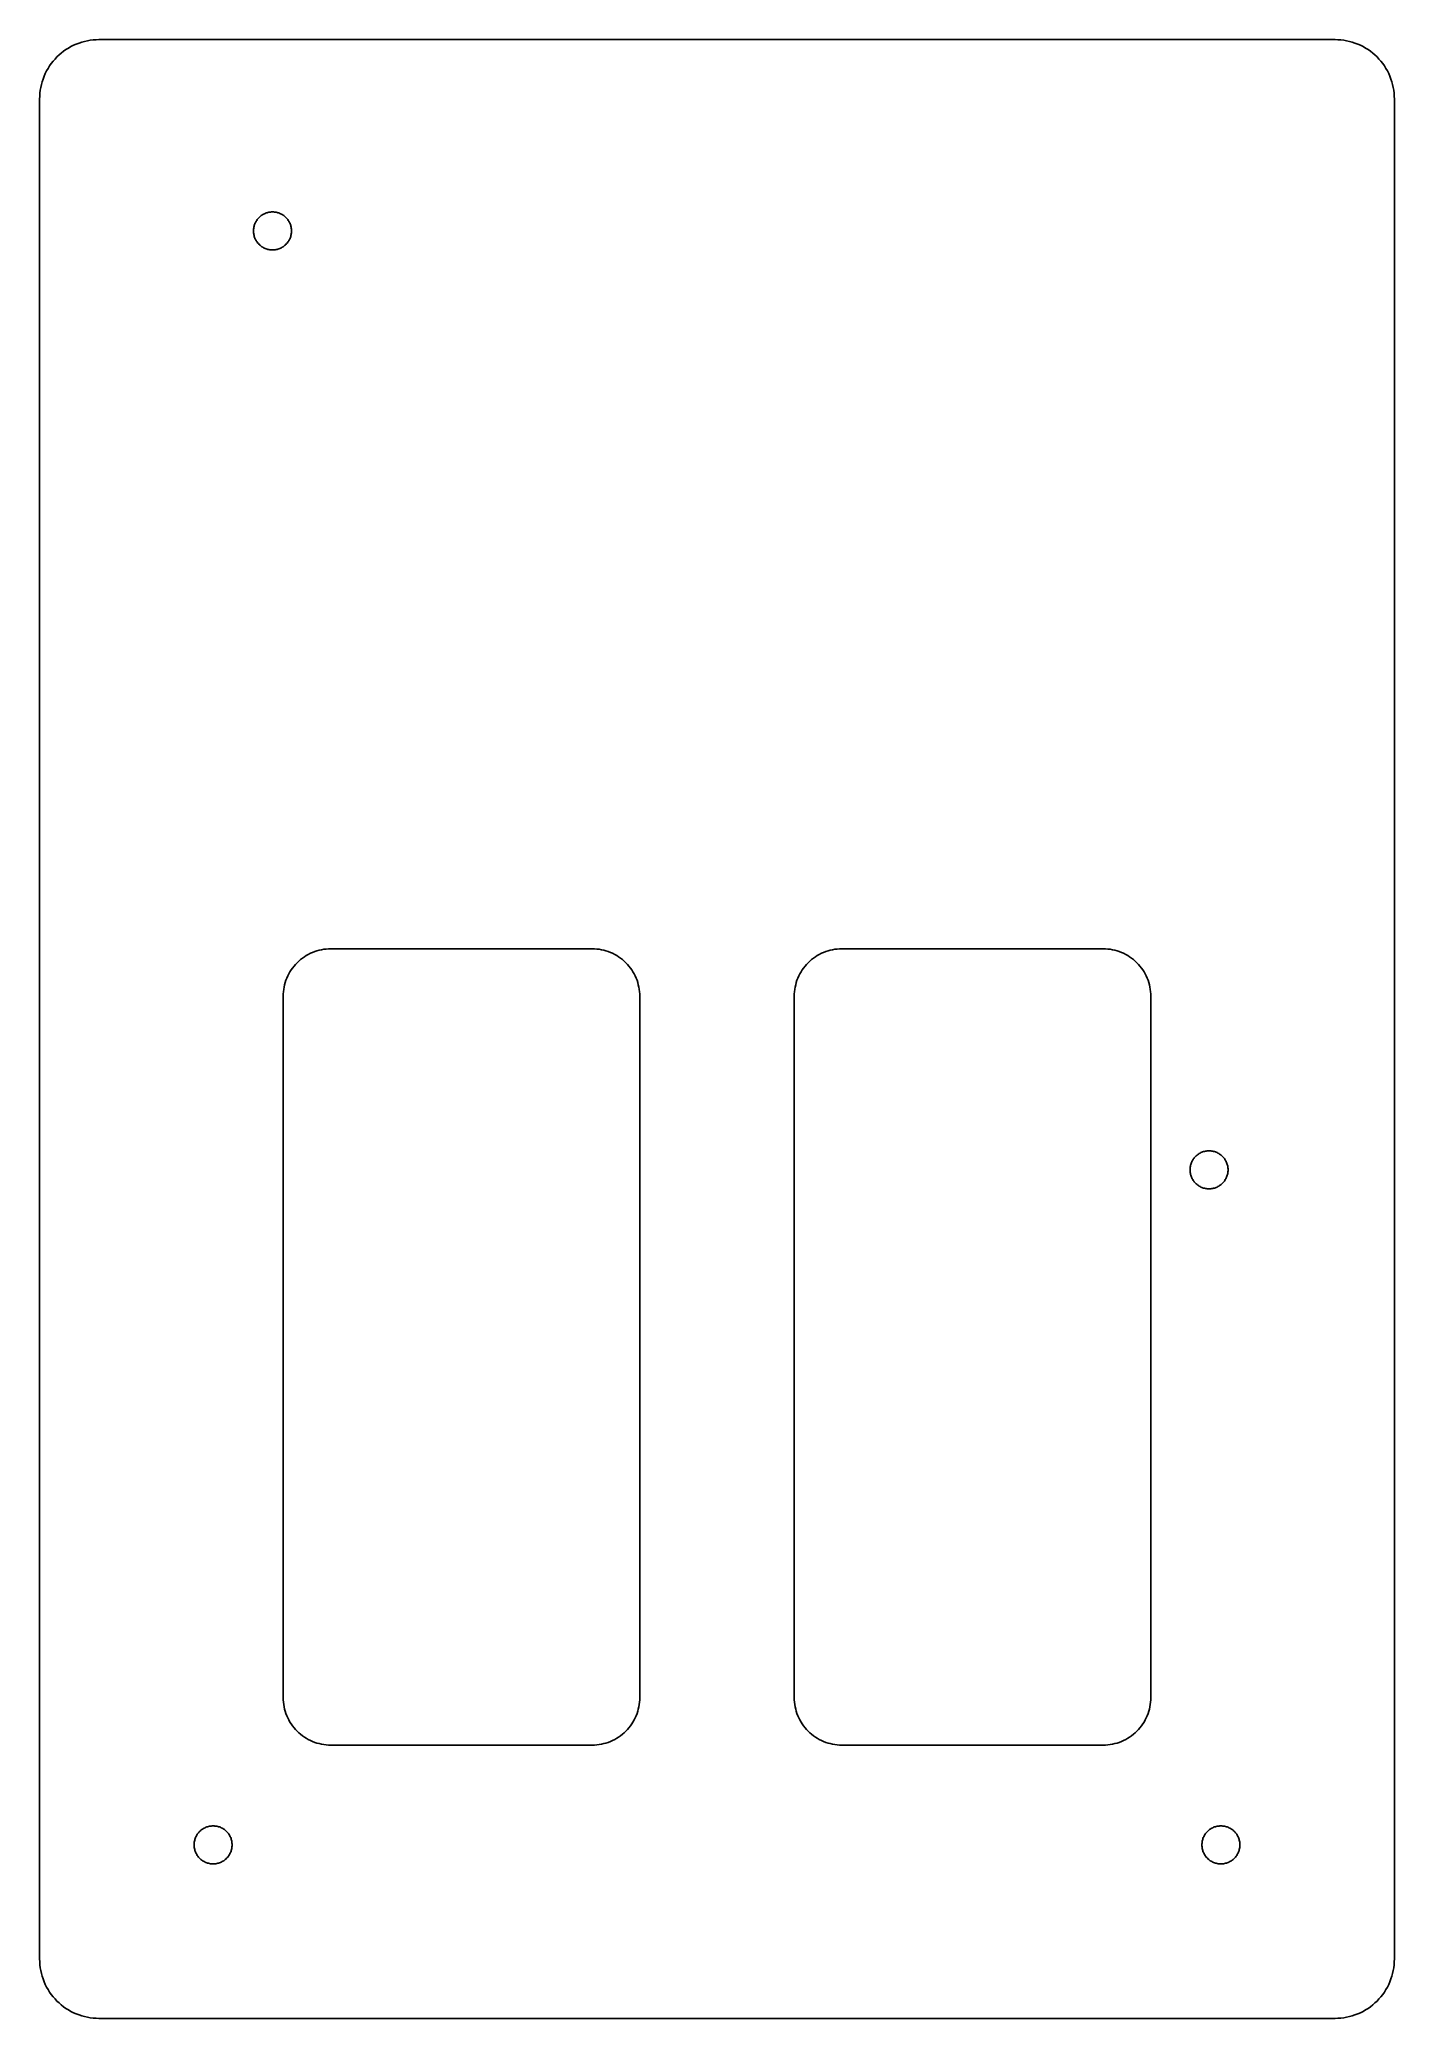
# Model space of a CAD drawing. Header units: metres. Extents: x -13 to 101, y -13 to 154.
import ezdxf

# ---------------------------------------------------------------- set-up
doc = ezdxf.new("R2010")
doc.units = ezdxf.units.M

msp = doc.modelspace()

# ---------------------------------------------------------------- linework, layer by layer
for p, q in [((-9.68, 153.21), (-9.91, 153.12)), ((-9.45, 153.28), (-9.68, 153.21)), ((-9.21, 153.35), (-9.45, 153.28)), ((-8.98, 153.4), (-9.21, 153.35)), ((-8.73, 153.45), (-8.98, 153.4)), ((-8.49, 153.48), (-8.73, 153.45)), ((-8.25, 153.49), (-8.49, 153.48)), ((-8, 153.5), (-8.25, 153.49)), ((96, 153.5), (-8, 153.5)), ((96.25, 153.49), (96, 153.5)), ((96.49, 153.48), (96.25, 153.49)), ((96.73, 153.45), (96.49, 153.48)), ((96.98, 153.4), (96.73, 153.45)), ((97.21, 153.35), (96.98, 153.4)), ((97.45, 153.28), (97.21, 153.35)), ((97.68, 153.21), (97.45, 153.28)), ((97.91, 153.12), (97.68, 153.21)), ((-11.87, 151.67), (-12.02, 151.48)), ((-11.7, 151.86), (-11.87, 151.67)), ((-11.54, 152.04), (-11.7, 151.86)), ((-11.36, 152.21), (-11.54, 152.04)), ((-11.17, 152.37), (-11.36, 152.21)), ((-10.98, 152.52), (-11.17, 152.37)), ((-10.78, 152.66), (-10.98, 152.52)), ((-10.57, 152.79), (-10.78, 152.66)), ((-10.36, 152.91), (-10.57, 152.79)), ((-10.14, 153.02), (-10.36, 152.91)), ((-9.91, 153.12), (-10.14, 153.02)), ((98.14, 153.02), (97.91, 153.12)), ((98.36, 152.91), (98.14, 153.02)), ((98.57, 152.79), (98.36, 152.91)), ((98.78, 152.66), (98.57, 152.79)), ((98.98, 152.52), (98.78, 152.66)), ((99.17, 152.37), (98.98, 152.52)), ((99.36, 152.21), (99.17, 152.37)), ((99.54, 152.04), (99.36, 152.21)), ((99.7, 151.86), (99.54, 152.04)), ((99.87, 151.67), (99.7, 151.86)), ((100.02, 151.48), (99.87, 151.67)), ((-12.78, 149.95), (-12.85, 149.72)), ((-12.71, 150.18), (-12.78, 149.95)), ((-12.62, 150.41), (-12.71, 150.18)), ((-12.52, 150.64), (-12.62, 150.41)), ((-12.41, 150.86), (-12.52, 150.64)), ((-12.29, 151.07), (-12.41, 150.86)), ((-12.16, 151.28), (-12.29, 151.07)), ((-12.02, 151.48), (-12.16, 151.28)), ((100.16, 151.28), (100.02, 151.48)), ((100.29, 151.07), (100.16, 151.28)), ((100.41, 150.86), (100.29, 151.07)), ((100.52, 150.64), (100.41, 150.86)), ((100.62, 150.41), (100.52, 150.64)), ((100.71, 150.18), (100.62, 150.41)), ((100.78, 149.95), (100.71, 150.18)), ((100.85, 149.72), (100.78, 149.95)), ((-12.99, 148.75), (-13, 148.5)), ((-13, 148.5), (-13, -8)), ((-12.98, 148.99), (-12.99, 148.75)), ((-12.95, 149.23), (-12.98, 148.99)), ((-12.9, 149.47), (-12.95, 149.23)), ((-12.85, 149.72), (-12.9, 149.47)), ((100.9, 149.47), (100.85, 149.72)), ((100.95, 149.23), (100.9, 149.47)), ((100.98, 148.99), (100.95, 149.23)), ((100.99, 148.75), (100.98, 148.99)), ((101, 148.5), (100.99, 148.75)), ((101, -8), (101, 148.5)), ((5.19, 138.15), (5.23, 138.22)), ((5.23, 138.22), (5.27, 138.29)), ((5.27, 138.29), (5.31, 138.35)), ((5.31, 138.35), (5.36, 138.41)), ((5.36, 138.41), (5.41, 138.47)), ((5.41, 138.47), (5.47, 138.53)), ((5.47, 138.53), (5.53, 138.59)), ((5.53, 138.59), (5.58, 138.64)), ((5.58, 138.64), (5.65, 138.69)), ((5.65, 138.69), (5.71, 138.73)), ((5.71, 138.73), (5.78, 138.77)), ((5.78, 138.77), (5.85, 138.81)), ((5.85, 138.81), (5.92, 138.85)), ((5.92, 138.85), (5.99, 138.88)), ((5.99, 138.88), (6.06, 138.91)), ((6.06, 138.91), (6.14, 138.93)), ((6.14, 138.93), (6.21, 138.95)), ((6.21, 138.95), (6.29, 138.97)), ((6.29, 138.97), (6.37, 138.98)), ((6.37, 138.98), (6.44, 138.99)), ((6.44, 138.99), (6.52, 139)), ((6.52, 139), (6.6, 139)), ((6.6, 139), (6.68, 139)), ((6.68, 139), (6.76, 138.99)), ((6.76, 138.99), (6.83, 138.98)), ((6.83, 138.98), (6.91, 138.97)), ((6.91, 138.97), (6.99, 138.95)), ((6.99, 138.95), (7.06, 138.93)), ((7.06, 138.93), (7.14, 138.91)), ((7.14, 138.91), (7.21, 138.88)), ((7.21, 138.88), (7.28, 138.85)), ((7.28, 138.85), (7.35, 138.81)), ((7.35, 138.81), (7.42, 138.77)), ((7.42, 138.77), (7.49, 138.73)), ((7.49, 138.73), (7.55, 138.69)), ((7.55, 138.69), (7.62, 138.64)), ((7.62, 138.64), (7.67, 138.59)), ((7.67, 138.59), (7.73, 138.53)), ((7.73, 138.53), (7.79, 138.47)), ((7.79, 138.47), (7.84, 138.41)), ((7.84, 138.41), (7.89, 138.35)), ((7.89, 138.35), (7.93, 138.29)), ((7.93, 138.29), (7.97, 138.22)), ((7.97, 138.22), (8.01, 138.15)), ((5, 137.48), (5.01, 137.56)), ((5, 137.4), (5, 137.48)), ((5, 137.32), (5, 137.4)), ((5.01, 137.24), (5, 137.32)), ((5.01, 137.56), (5.02, 137.63)), ((5.02, 137.16), (5.01, 137.24)), ((5.02, 137.63), (5.03, 137.71)), ((5.03, 137.09), (5.02, 137.16)), ((5.03, 137.71), (5.05, 137.79)), ((5.05, 137.01), (5.03, 137.09)), ((5.05, 137.79), (5.07, 137.86)), ((5.07, 136.94), (5.05, 137.01)), ((5.07, 137.86), (5.09, 137.94)), ((5.09, 136.86), (5.07, 136.94)), ((5.09, 137.94), (5.12, 138.01)), ((5.12, 136.79), (5.09, 136.86)), ((5.12, 138.01), (5.15, 138.08)), ((5.15, 136.72), (5.12, 136.79)), ((5.15, 138.08), (5.19, 138.15)), ((5.19, 136.65), (5.15, 136.72)), ((5.23, 136.58), (5.19, 136.65)), ((5.27, 136.51), (5.23, 136.58)), ((7.97, 136.58), (7.93, 136.51)), ((8.01, 136.65), (7.97, 136.58)), ((8.01, 138.15), (8.05, 138.08)), ((8.05, 136.72), (8.01, 136.65)), ((8.05, 138.08), (8.08, 138.01)), ((8.08, 136.79), (8.05, 136.72)), ((8.08, 138.01), (8.11, 137.94)), ((8.11, 136.86), (8.08, 136.79)), ((8.11, 137.94), (8.13, 137.86)), ((8.13, 136.94), (8.11, 136.86)), ((8.13, 137.86), (8.15, 137.79)), ((8.15, 137.01), (8.13, 136.94)), ((8.15, 137.79), (8.17, 137.71)), ((8.17, 137.09), (8.15, 137.01)), ((8.17, 137.71), (8.18, 137.63)), ((8.18, 137.16), (8.17, 137.09)), ((8.18, 137.63), (8.19, 137.56)), ((8.19, 137.24), (8.18, 137.16)), ((8.19, 137.56), (8.2, 137.48)), ((8.2, 137.32), (8.19, 137.24)), ((8.2, 137.48), (8.2, 137.4)), ((8.2, 137.4), (8.2, 137.32)), ((5.31, 136.45), (5.27, 136.51)), ((5.36, 136.38), (5.31, 136.45)), ((5.41, 136.33), (5.36, 136.38)), ((5.47, 136.27), (5.41, 136.33)), ((5.53, 136.21), (5.47, 136.27)), ((5.58, 136.16), (5.53, 136.21)), ((5.65, 136.12), (5.58, 136.16)), ((5.71, 136.07), (5.65, 136.12)), ((5.78, 136.03), (5.71, 136.07)), ((5.85, 135.99), (5.78, 136.03)), ((5.92, 135.95), (5.85, 135.99)), ((5.99, 135.92), (5.92, 135.95)), ((6.06, 135.89), (5.99, 135.92)), ((6.14, 135.87), (6.06, 135.89)), ((6.21, 135.85), (6.14, 135.87)), ((6.29, 135.83), (6.21, 135.85)), ((6.37, 135.82), (6.29, 135.83)), ((6.44, 135.81), (6.37, 135.82)), ((6.52, 135.8), (6.44, 135.81)), ((6.6, 135.8), (6.52, 135.8)), ((6.68, 135.8), (6.6, 135.8)), ((6.76, 135.81), (6.68, 135.8)), ((6.83, 135.82), (6.76, 135.81)), ((6.91, 135.83), (6.83, 135.82)), ((6.99, 135.85), (6.91, 135.83)), ((7.06, 135.87), (6.99, 135.85)), ((7.14, 135.89), (7.06, 135.87)), ((7.21, 135.92), (7.14, 135.89)), ((7.28, 135.95), (7.21, 135.92)), ((7.35, 135.99), (7.28, 135.95)), ((7.42, 136.03), (7.35, 135.99)), ((7.49, 136.07), (7.42, 136.03)), ((7.55, 136.12), (7.49, 136.07)), ((7.62, 136.16), (7.55, 136.12)), ((7.67, 136.21), (7.62, 136.16)), ((7.73, 136.27), (7.67, 136.21)), ((7.79, 136.33), (7.73, 136.27)), ((7.84, 136.38), (7.79, 136.33)), ((7.89, 136.45), (7.84, 136.38)), ((7.93, 136.51), (7.89, 136.45)), ((9.61, 76.53), (9.79, 76.62)), ((9.79, 76.62), (9.97, 76.7)), ((9.97, 76.7), (10.15, 76.77)), ((10.15, 76.77), (10.34, 76.83)), ((10.34, 76.83), (10.53, 76.88)), ((10.53, 76.88), (10.72, 76.92)), ((10.72, 76.92), (10.91, 76.96)), ((10.91, 76.96), (11.11, 76.98)), ((11.11, 76.98), (11.3, 77)), ((11.3, 77), (11.5, 77)), ((11.5, 77), (33.5, 77)), ((33.5, 77), (33.7, 77)), ((33.7, 77), (33.89, 76.98)), ((33.89, 76.98), (34.09, 76.96)), ((34.09, 76.96), (34.28, 76.92)), ((34.28, 76.92), (34.47, 76.88)), ((34.47, 76.88), (34.66, 76.83)), ((34.66, 76.83), (34.85, 76.77)), ((34.85, 76.77), (35.03, 76.7)), ((35.03, 76.7), (35.21, 76.62)), ((35.21, 76.62), (35.39, 76.53)), ((52.61, 76.53), (52.79, 76.62)), ((52.79, 76.62), (52.97, 76.7)), ((52.97, 76.7), (53.15, 76.77)), ((53.15, 76.77), (53.34, 76.83)), ((53.34, 76.83), (53.53, 76.88)), ((53.53, 76.88), (53.72, 76.92)), ((53.72, 76.92), (53.91, 76.96)), ((53.91, 76.96), (54.11, 76.98)), ((54.11, 76.98), (54.3, 77)), ((54.3, 77), (54.5, 77)), ((54.5, 77), (76.5, 77)), ((76.5, 77), (76.7, 77)), ((76.7, 77), (76.89, 76.98)), ((76.89, 76.98), (77.09, 76.96)), ((77.09, 76.96), (77.28, 76.92)), ((77.28, 76.92), (77.47, 76.88)), ((77.47, 76.88), (77.66, 76.83)), ((77.66, 76.83), (77.85, 76.77)), ((77.85, 76.77), (78.03, 76.7)), ((78.03, 76.7), (78.21, 76.62)), ((78.21, 76.62), (78.39, 76.53)), ((7.97, 74.89), (8.07, 75.06)), ((8.07, 75.06), (8.17, 75.22)), ((8.17, 75.22), (8.29, 75.38)), ((8.29, 75.38), (8.41, 75.54)), ((8.41, 75.54), (8.54, 75.69)), ((8.54, 75.69), (8.67, 75.83)), ((8.67, 75.83), (8.81, 75.96)), ((8.81, 75.96), (8.96, 76.09)), ((8.96, 76.09), (9.12, 76.21)), ((9.12, 76.21), (9.28, 76.33)), ((9.28, 76.33), (9.44, 76.43)), ((9.44, 76.43), (9.61, 76.53)), ((35.39, 76.53), (35.56, 76.43)), ((35.56, 76.43), (35.72, 76.33)), ((35.72, 76.33), (35.88, 76.21)), ((35.88, 76.21), (36.04, 76.09)), ((36.04, 76.09), (36.19, 75.96)), ((36.19, 75.96), (36.33, 75.83)), ((36.33, 75.83), (36.46, 75.69)), ((36.46, 75.69), (36.59, 75.54)), ((36.59, 75.54), (36.71, 75.38)), ((36.71, 75.38), (36.83, 75.22)), ((36.83, 75.22), (36.93, 75.06)), ((36.93, 75.06), (37.03, 74.89)), ((50.97, 74.89), (51.07, 75.06)), ((51.07, 75.06), (51.17, 75.22)), ((51.17, 75.22), (51.29, 75.38)), ((51.29, 75.38), (51.41, 75.54)), ((51.41, 75.54), (51.54, 75.69)), ((51.54, 75.69), (51.67, 75.83)), ((51.67, 75.83), (51.81, 75.96)), ((51.81, 75.96), (51.96, 76.09)), ((51.96, 76.09), (52.12, 76.21)), ((52.12, 76.21), (52.28, 76.33)), ((52.28, 76.33), (52.44, 76.43)), ((52.44, 76.43), (52.61, 76.53)), ((78.39, 76.53), (78.56, 76.43)), ((78.56, 76.43), (78.72, 76.33)), ((78.72, 76.33), (78.88, 76.21)), ((78.88, 76.21), (79.04, 76.09)), ((79.04, 76.09), (79.19, 75.96)), ((79.19, 75.96), (79.33, 75.83)), ((79.33, 75.83), (79.46, 75.69)), ((79.46, 75.69), (79.59, 75.54)), ((79.59, 75.54), (79.71, 75.38)), ((79.71, 75.38), (79.83, 75.22)), ((79.83, 75.22), (79.93, 75.06)), ((79.93, 75.06), (80.03, 74.89)), ((7.5, 73.2), (7.52, 73.39)), ((7.52, 73.39), (7.54, 73.59)), ((7.54, 73.59), (7.58, 73.78)), ((7.58, 73.78), (7.62, 73.97)), ((7.62, 73.97), (7.67, 74.16)), ((7.67, 74.16), (7.73, 74.35)), ((7.73, 74.35), (7.8, 74.53)), ((7.8, 74.53), (7.88, 74.71)), ((7.88, 74.71), (7.97, 74.89)), ((37.03, 74.89), (37.12, 74.71)), ((37.12, 74.71), (37.2, 74.53)), ((37.2, 74.53), (37.27, 74.35)), ((37.27, 74.35), (37.33, 74.16)), ((37.33, 74.16), (37.38, 73.97)), ((37.38, 73.97), (37.42, 73.78)), ((37.42, 73.78), (37.46, 73.59)), ((37.46, 73.59), (37.48, 73.39)), ((37.48, 73.39), (37.5, 73.2)), ((50.5, 73.2), (50.52, 73.39)), ((50.52, 73.39), (50.54, 73.59)), ((50.54, 73.59), (50.58, 73.78)), ((50.58, 73.78), (50.62, 73.97)), ((50.62, 73.97), (50.67, 74.16)), ((50.67, 74.16), (50.73, 74.35)), ((50.73, 74.35), (50.8, 74.53)), ((50.8, 74.53), (50.88, 74.71)), ((50.88, 74.71), (50.97, 74.89)), ((80.03, 74.89), (80.12, 74.71)), ((80.12, 74.71), (80.2, 74.53)), ((80.2, 74.53), (80.27, 74.35)), ((80.27, 74.35), (80.33, 74.16)), ((80.33, 74.16), (80.38, 73.97)), ((80.38, 73.97), (80.42, 73.78)), ((80.42, 73.78), (80.46, 73.59)), ((80.46, 73.59), (80.48, 73.39)), ((80.48, 73.39), (80.5, 73.2)), ((7.5, 73), (7.5, 73.2)), ((7.5, 14), (7.5, 73)), ((37.5, 73.2), (37.5, 73)), ((37.5, 73), (37.5, 14)), ((50.5, 73), (50.5, 73.2)), ((50.5, 14), (50.5, 73)), ((80.5, 73.2), (80.5, 73)), ((80.5, 73), (80.5, 14)), ((84.94, 59.93), (85.01, 59.95)), ((85.01, 59.95), (85.09, 59.97)), ((85.09, 59.97), (85.17, 59.98)), ((85.17, 59.98), (85.24, 59.99)), ((85.24, 59.99), (85.32, 60)), ((85.32, 60), (85.4, 60)), ((85.4, 60), (85.48, 60)), ((85.48, 60), (85.56, 59.99)), ((85.56, 59.99), (85.63, 59.98)), ((85.63, 59.98), (85.71, 59.97)), ((85.71, 59.97), (85.79, 59.95)), ((85.79, 59.95), (85.86, 59.93)), ((83.8, 58.48), (83.81, 58.56)), ((83.8, 58.4), (83.8, 58.48)), ((83.8, 58.32), (83.8, 58.4)), ((83.81, 58.24), (83.8, 58.32)), ((83.81, 58.56), (83.82, 58.63)), ((83.82, 58.63), (83.83, 58.71)), ((83.83, 58.71), (83.85, 58.79)), ((83.85, 58.79), (83.87, 58.86)), ((83.87, 58.86), (83.89, 58.94)), ((83.89, 58.94), (83.92, 59.01)), ((83.92, 59.01), (83.95, 59.08)), ((83.95, 59.08), (83.99, 59.15)), ((83.99, 59.15), (84.03, 59.22)), ((84.03, 59.22), (84.07, 59.29)), ((84.07, 59.29), (84.11, 59.35)), ((84.11, 59.35), (84.16, 59.41)), ((84.16, 59.41), (84.21, 59.47)), ((84.21, 59.47), (84.27, 59.53)), ((84.27, 59.53), (84.33, 59.59)), ((84.33, 59.59), (84.39, 59.64)), ((84.39, 59.64), (84.45, 59.69)), ((84.45, 59.69), (84.51, 59.73)), ((84.51, 59.73), (84.58, 59.77)), ((84.58, 59.77), (84.65, 59.81)), ((84.65, 59.81), (84.72, 59.85)), ((84.72, 59.85), (84.79, 59.88)), ((84.79, 59.88), (84.86, 59.91)), ((84.86, 59.91), (84.94, 59.93)), ((85.86, 59.93), (85.94, 59.91)), ((85.94, 59.91), (86.01, 59.88)), ((86.01, 59.88), (86.08, 59.85)), ((86.08, 59.85), (86.15, 59.81)), ((86.15, 59.81), (86.22, 59.77)), ((86.22, 59.77), (86.29, 59.73)), ((86.29, 59.73), (86.35, 59.69)), ((86.35, 59.69), (86.42, 59.64)), ((86.42, 59.64), (86.47, 59.59)), ((86.47, 59.59), (86.53, 59.53)), ((86.53, 59.53), (86.59, 59.47)), ((86.59, 59.47), (86.64, 59.41)), ((86.64, 59.41), (86.69, 59.35)), ((86.69, 59.35), (86.73, 59.29)), ((86.73, 59.29), (86.77, 59.22)), ((86.77, 59.22), (86.81, 59.15)), ((86.81, 59.15), (86.85, 59.08)), ((86.85, 59.08), (86.88, 59.01)), ((86.88, 59.01), (86.91, 58.94)), ((86.91, 58.94), (86.93, 58.86)), ((86.93, 58.86), (86.95, 58.79)), ((86.95, 58.79), (86.97, 58.71)), ((86.97, 58.71), (86.98, 58.63)), ((86.98, 58.63), (86.99, 58.56)), ((86.99, 58.56), (87, 58.48)), ((87, 58.32), (86.99, 58.24)), ((87, 58.48), (87, 58.4)), ((87, 58.4), (87, 58.32)), ((83.82, 58.17), (83.81, 58.24)), ((83.83, 58.09), (83.82, 58.17)), ((83.85, 58.01), (83.83, 58.09)), ((83.87, 57.94), (83.85, 58.01)), ((83.89, 57.86), (83.87, 57.94)), ((83.92, 57.79), (83.89, 57.86)), ((83.95, 57.72), (83.92, 57.79)), ((83.99, 57.65), (83.95, 57.72)), ((84.03, 57.58), (83.99, 57.65)), ((84.07, 57.51), (84.03, 57.58)), ((84.11, 57.45), (84.07, 57.51)), ((84.16, 57.38), (84.11, 57.45)), ((84.21, 57.33), (84.16, 57.38)), ((84.27, 57.27), (84.21, 57.33)), ((84.33, 57.21), (84.27, 57.27)), ((84.39, 57.16), (84.33, 57.21)), ((84.45, 57.11), (84.39, 57.16)), ((84.51, 57.07), (84.45, 57.11)), ((84.58, 57.03), (84.51, 57.07)), ((84.65, 56.99), (84.58, 57.03)), ((84.72, 56.95), (84.65, 56.99)), ((84.79, 56.92), (84.72, 56.95)), ((84.86, 56.89), (84.79, 56.92)), ((84.94, 56.87), (84.86, 56.89)), ((85.01, 56.85), (84.94, 56.87)), ((85.09, 56.83), (85.01, 56.85)), ((85.17, 56.82), (85.09, 56.83)), ((85.24, 56.81), (85.17, 56.82)), ((85.32, 56.8), (85.24, 56.81)), ((85.4, 56.8), (85.32, 56.8)), ((85.48, 56.8), (85.4, 56.8)), ((85.56, 56.81), (85.48, 56.8)), ((85.63, 56.82), (85.56, 56.81)), ((85.71, 56.83), (85.63, 56.82)), ((85.79, 56.85), (85.71, 56.83)), ((85.86, 56.87), (85.79, 56.85)), ((85.94, 56.89), (85.86, 56.87)), ((86.01, 56.92), (85.94, 56.89)), ((86.08, 56.95), (86.01, 56.92)), ((86.15, 56.99), (86.08, 56.95)), ((86.22, 57.03), (86.15, 56.99)), ((86.29, 57.07), (86.22, 57.03)), ((86.35, 57.11), (86.29, 57.07)), ((86.42, 57.16), (86.35, 57.11)), ((86.47, 57.21), (86.42, 57.16)), ((86.53, 57.27), (86.47, 57.21)), ((86.59, 57.33), (86.53, 57.27)), ((86.64, 57.38), (86.59, 57.33)), ((86.69, 57.45), (86.64, 57.38)), ((86.73, 57.51), (86.69, 57.45)), ((86.77, 57.58), (86.73, 57.51)), ((86.81, 57.65), (86.77, 57.58)), ((86.85, 57.72), (86.81, 57.65)), ((86.88, 57.79), (86.85, 57.72)), ((86.91, 57.86), (86.88, 57.79)), ((86.93, 57.94), (86.91, 57.86)), ((86.95, 58.01), (86.93, 57.94)), ((86.97, 58.09), (86.95, 58.01)), ((86.98, 58.17), (86.97, 58.09)), ((86.99, 58.24), (86.98, 58.17)), ((7.5, 13.8), (7.5, 14)), ((7.52, 13.61), (7.5, 13.8)), ((7.54, 13.41), (7.52, 13.61)), ((7.58, 13.22), (7.54, 13.41)), ((37.46, 13.41), (37.42, 13.22)), ((37.48, 13.61), (37.46, 13.41)), ((37.5, 13.8), (37.48, 13.61)), ((37.5, 14), (37.5, 13.8)), ((50.5, 13.8), (50.5, 14)), ((50.52, 13.61), (50.5, 13.8)), ((50.54, 13.41), (50.52, 13.61)), ((50.58, 13.22), (50.54, 13.41)), ((80.46, 13.41), (80.42, 13.22)), ((80.48, 13.61), (80.46, 13.41)), ((80.5, 13.8), (80.48, 13.61)), ((80.5, 14), (80.5, 13.8)), ((7.62, 13.03), (7.58, 13.22)), ((7.67, 12.84), (7.62, 13.03)), ((7.73, 12.65), (7.67, 12.84)), ((7.8, 12.47), (7.73, 12.65)), ((7.88, 12.29), (7.8, 12.47)), ((7.97, 12.11), (7.88, 12.29)), ((8.07, 11.94), (7.97, 12.11)), ((8.17, 11.78), (8.07, 11.94)), ((8.29, 11.62), (8.17, 11.78)), ((36.83, 11.78), (36.71, 11.62)), ((36.93, 11.94), (36.83, 11.78)), ((37.03, 12.11), (36.93, 11.94)), ((37.12, 12.29), (37.03, 12.11)), ((37.2, 12.47), (37.12, 12.29)), ((37.27, 12.65), (37.2, 12.47)), ((37.33, 12.84), (37.27, 12.65)), ((37.38, 13.03), (37.33, 12.84)), ((37.42, 13.22), (37.38, 13.03)), ((50.62, 13.03), (50.58, 13.22)), ((50.67, 12.84), (50.62, 13.03)), ((50.73, 12.65), (50.67, 12.84)), ((50.8, 12.47), (50.73, 12.65)), ((50.88, 12.29), (50.8, 12.47)), ((50.97, 12.11), (50.88, 12.29)), ((51.07, 11.94), (50.97, 12.11)), ((51.17, 11.78), (51.07, 11.94)), ((51.29, 11.62), (51.17, 11.78)), ((79.83, 11.78), (79.71, 11.62)), ((79.93, 11.94), (79.83, 11.78)), ((80.03, 12.11), (79.93, 11.94)), ((80.12, 12.29), (80.03, 12.11)), ((80.2, 12.47), (80.12, 12.29)), ((80.27, 12.65), (80.2, 12.47)), ((80.33, 12.84), (80.27, 12.65)), ((80.38, 13.03), (80.33, 12.84)), ((80.42, 13.22), (80.38, 13.03)), ((8.41, 11.46), (8.29, 11.62)), ((8.54, 11.31), (8.41, 11.46)), ((8.67, 11.17), (8.54, 11.31)), ((8.81, 11.04), (8.67, 11.17)), ((8.96, 10.91), (8.81, 11.04)), ((9.12, 10.79), (8.96, 10.91)), ((9.28, 10.67), (9.12, 10.79)), ((9.44, 10.57), (9.28, 10.67)), ((9.61, 10.47), (9.44, 10.57)), ((9.79, 10.38), (9.61, 10.47)), ((9.97, 10.3), (9.79, 10.38)), ((10.15, 10.23), (9.97, 10.3)), ((10.34, 10.17), (10.15, 10.23)), ((10.53, 10.12), (10.34, 10.17)), ((10.72, 10.08), (10.53, 10.12)), ((10.91, 10.04), (10.72, 10.08)), ((11.11, 10.02), (10.91, 10.04)), ((11.3, 10), (11.11, 10.02)), ((11.5, 10), (11.3, 10)), ((33.5, 10), (11.5, 10)), ((33.7, 10), (33.5, 10)), ((33.89, 10.02), (33.7, 10)), ((34.09, 10.04), (33.89, 10.02)), ((34.28, 10.08), (34.09, 10.04)), ((34.47, 10.12), (34.28, 10.08)), ((34.66, 10.17), (34.47, 10.12)), ((34.85, 10.23), (34.66, 10.17)), ((35.03, 10.3), (34.85, 10.23)), ((35.21, 10.38), (35.03, 10.3)), ((35.39, 10.47), (35.21, 10.38)), ((35.56, 10.57), (35.39, 10.47)), ((35.72, 10.67), (35.56, 10.57)), ((35.88, 10.79), (35.72, 10.67)), ((36.04, 10.91), (35.88, 10.79)), ((36.19, 11.04), (36.04, 10.91)), ((36.33, 11.17), (36.19, 11.04)), ((36.46, 11.31), (36.33, 11.17)), ((36.59, 11.46), (36.46, 11.31)), ((36.71, 11.62), (36.59, 11.46)), ((51.41, 11.46), (51.29, 11.62)), ((51.54, 11.31), (51.41, 11.46)), ((51.67, 11.17), (51.54, 11.31)), ((51.81, 11.04), (51.67, 11.17)), ((51.96, 10.91), (51.81, 11.04)), ((52.12, 10.79), (51.96, 10.91)), ((52.28, 10.67), (52.12, 10.79)), ((52.44, 10.57), (52.28, 10.67)), ((52.61, 10.47), (52.44, 10.57)), ((52.79, 10.38), (52.61, 10.47)), ((52.97, 10.3), (52.79, 10.38)), ((53.15, 10.23), (52.97, 10.3)), ((53.34, 10.17), (53.15, 10.23)), ((53.53, 10.12), (53.34, 10.17)), ((53.72, 10.08), (53.53, 10.12)), ((53.91, 10.04), (53.72, 10.08)), ((54.11, 10.02), (53.91, 10.04)), ((54.3, 10), (54.11, 10.02)), ((54.5, 10), (54.3, 10)), ((76.5, 10), (54.5, 10)), ((76.7, 10), (76.5, 10)), ((76.89, 10.02), (76.7, 10)), ((77.09, 10.04), (76.89, 10.02)), ((77.28, 10.08), (77.09, 10.04)), ((77.47, 10.12), (77.28, 10.08)), ((77.66, 10.17), (77.47, 10.12)), ((77.85, 10.23), (77.66, 10.17)), ((78.03, 10.3), (77.85, 10.23)), ((78.21, 10.38), (78.03, 10.3)), ((78.39, 10.47), (78.21, 10.38)), ((78.56, 10.57), (78.39, 10.47)), ((78.72, 10.67), (78.56, 10.57)), ((78.88, 10.79), (78.72, 10.67)), ((79.04, 10.91), (78.88, 10.79)), ((79.19, 11.04), (79.04, 10.91)), ((79.33, 11.17), (79.19, 11.04)), ((79.46, 11.31), (79.33, 11.17)), ((79.59, 11.46), (79.46, 11.31)), ((79.71, 11.62), (79.59, 11.46)), ((0, 1.68), (0.01, 1.76)), ((0, 1.6), (0, 1.68)), ((0.01, 1.76), (0.02, 1.83)), ((0.02, 1.83), (0.03, 1.91)), ((0.03, 1.91), (0.05, 1.99)), ((0.05, 1.99), (0.07, 2.06)), ((0.07, 2.06), (0.09, 2.14)), ((0.09, 2.14), (0.12, 2.21)), ((0.12, 2.21), (0.15, 2.28)), ((0.15, 2.28), (0.19, 2.35)), ((0.19, 2.35), (0.23, 2.42)), ((0.23, 2.42), (0.27, 2.49)), ((0.27, 2.49), (0.31, 2.55)), ((0.31, 2.55), (0.36, 2.62)), ((0.36, 2.62), (0.41, 2.67)), ((0.41, 2.67), (0.47, 2.73)), ((0.47, 2.73), (0.53, 2.79)), ((0.53, 2.79), (0.58, 2.84)), ((0.58, 2.84), (0.65, 2.89)), ((0.65, 2.89), (0.71, 2.93)), ((0.71, 2.93), (0.78, 2.97)), ((0.78, 2.97), (0.85, 3.01)), ((0.85, 3.01), (0.92, 3.05)), ((0.92, 3.05), (0.99, 3.08)), ((0.99, 3.08), (1.06, 3.11)), ((1.06, 3.11), (1.14, 3.13)), ((1.14, 3.13), (1.21, 3.15)), ((1.21, 3.15), (1.29, 3.17)), ((1.29, 3.17), (1.37, 3.18)), ((1.37, 3.18), (1.44, 3.19)), ((1.44, 3.19), (1.52, 3.2)), ((1.52, 3.2), (1.6, 3.2)), ((1.6, 3.2), (1.68, 3.2)), ((1.68, 3.2), (1.76, 3.19)), ((1.76, 3.19), (1.83, 3.18)), ((1.83, 3.18), (1.91, 3.17)), ((1.91, 3.17), (1.99, 3.15)), ((1.99, 3.15), (2.06, 3.13)), ((2.06, 3.13), (2.14, 3.11)), ((2.14, 3.11), (2.21, 3.08)), ((2.21, 3.08), (2.28, 3.05)), ((2.28, 3.05), (2.35, 3.01)), ((2.35, 3.01), (2.42, 2.97)), ((2.42, 2.97), (2.49, 2.93)), ((2.49, 2.93), (2.55, 2.89)), ((2.55, 2.89), (2.62, 2.84)), ((2.62, 2.84), (2.67, 2.79)), ((2.67, 2.79), (2.73, 2.73)), ((2.73, 2.73), (2.79, 2.67)), ((2.79, 2.67), (2.84, 2.62)), ((2.84, 2.62), (2.89, 2.55)), ((2.89, 2.55), (2.93, 2.49)), ((2.93, 2.49), (2.97, 2.42)), ((2.97, 2.42), (3.01, 2.35)), ((3.01, 2.35), (3.05, 2.28)), ((3.05, 2.28), (3.08, 2.21)), ((3.08, 2.21), (3.11, 2.14)), ((3.11, 2.14), (3.13, 2.06)), ((3.13, 2.06), (3.15, 1.99)), ((3.15, 1.99), (3.17, 1.91)), ((3.17, 1.91), (3.18, 1.83)), ((3.18, 1.83), (3.19, 1.76)), ((3.19, 1.76), (3.2, 1.68)), ((3.2, 1.68), (3.2, 1.6)), ((84.8, 1.68), (84.81, 1.76)), ((84.8, 1.6), (84.8, 1.68)), ((84.81, 1.76), (84.82, 1.83)), ((84.82, 1.83), (84.83, 1.91)), ((84.83, 1.91), (84.85, 1.99)), ((84.85, 1.99), (84.87, 2.06)), ((84.87, 2.06), (84.89, 2.14)), ((84.89, 2.14), (84.92, 2.21)), ((84.92, 2.21), (84.95, 2.28)), ((84.95, 2.28), (84.99, 2.35)), ((84.99, 2.35), (85.03, 2.42)), ((85.03, 2.42), (85.07, 2.49)), ((85.07, 2.49), (85.11, 2.55)), ((85.11, 2.55), (85.16, 2.62)), ((85.16, 2.62), (85.21, 2.67)), ((85.21, 2.67), (85.27, 2.73)), ((85.27, 2.73), (85.33, 2.79)), ((85.33, 2.79), (85.39, 2.84)), ((85.39, 2.84), (85.45, 2.89)), ((85.45, 2.89), (85.51, 2.93)), ((85.51, 2.93), (85.58, 2.97)), ((85.58, 2.97), (85.65, 3.01)), ((85.65, 3.01), (85.72, 3.05)), ((85.72, 3.05), (85.79, 3.08)), ((85.79, 3.08), (85.86, 3.11)), ((85.86, 3.11), (85.94, 3.13)), ((85.94, 3.13), (86.01, 3.15)), ((86.01, 3.15), (86.09, 3.17)), ((86.09, 3.17), (86.17, 3.18)), ((86.17, 3.18), (86.24, 3.19)), ((86.24, 3.19), (86.32, 3.2)), ((86.32, 3.2), (86.4, 3.2)), ((86.4, 3.2), (86.48, 3.2)), ((86.48, 3.2), (86.56, 3.19)), ((86.56, 3.19), (86.63, 3.18)), ((86.63, 3.18), (86.71, 3.17)), ((86.71, 3.17), (86.79, 3.15)), ((86.79, 3.15), (86.86, 3.13)), ((86.86, 3.13), (86.94, 3.11)), ((86.94, 3.11), (87.01, 3.08)), ((87.01, 3.08), (87.08, 3.05)), ((87.08, 3.05), (87.15, 3.01)), ((87.15, 3.01), (87.22, 2.97)), ((87.22, 2.97), (87.29, 2.93)), ((87.29, 2.93), (87.35, 2.89)), ((87.35, 2.89), (87.42, 2.84)), ((87.42, 2.84), (87.47, 2.79)), ((87.47, 2.79), (87.53, 2.73)), ((87.53, 2.73), (87.59, 2.67)), ((87.59, 2.67), (87.64, 2.62)), ((87.64, 2.62), (87.69, 2.55)), ((87.69, 2.55), (87.73, 2.49)), ((87.73, 2.49), (87.77, 2.42)), ((87.77, 2.42), (87.81, 2.35)), ((87.81, 2.35), (87.85, 2.28)), ((87.85, 2.28), (87.88, 2.21)), ((87.88, 2.21), (87.91, 2.14)), ((87.91, 2.14), (87.93, 2.06)), ((87.93, 2.06), (87.95, 1.99)), ((87.95, 1.99), (87.97, 1.91)), ((87.97, 1.91), (87.98, 1.83)), ((87.98, 1.83), (87.99, 1.76)), ((87.99, 1.76), (88, 1.68)), ((88, 1.68), (88, 1.6)), ((0, 1.52), (0, 1.6)), ((0.01, 1.44), (0, 1.52)), ((0.02, 1.37), (0.01, 1.44)), ((0.03, 1.29), (0.02, 1.37)), ((0.05, 1.21), (0.03, 1.29)), ((0.07, 1.14), (0.05, 1.21)), ((0.09, 1.06), (0.07, 1.14)), ((0.12, 0.99), (0.09, 1.06)), ((0.15, 0.92), (0.12, 0.99)), ((0.19, 0.85), (0.15, 0.92)), ((0.23, 0.78), (0.19, 0.85)), ((0.27, 0.71), (0.23, 0.78)), ((0.31, 0.65), (0.27, 0.71)), ((0.36, 0.58), (0.31, 0.65)), ((0.41, 0.53), (0.36, 0.58)), ((0.47, 0.47), (0.41, 0.53)), ((0.53, 0.41), (0.47, 0.47)), ((0.58, 0.36), (0.53, 0.41)), ((0.65, 0.31), (0.58, 0.36)), ((0.71, 0.27), (0.65, 0.31)), ((0.78, 0.23), (0.71, 0.27)), ((0.85, 0.19), (0.78, 0.23)), ((0.92, 0.15), (0.85, 0.19)), ((0.99, 0.12), (0.92, 0.15)), ((1.06, 0.09), (0.99, 0.12)), ((1.14, 0.07), (1.06, 0.09)), ((1.21, 0.05), (1.14, 0.07)), ((1.29, 0.03), (1.21, 0.05)), ((1.37, 0.02), (1.29, 0.03)), ((1.44, 0.01), (1.37, 0.02)), ((1.52, 0), (1.44, 0.01)), ((1.6, 0), (1.52, 0)), ((1.68, 0), (1.6, 0)), ((1.76, 0.01), (1.68, 0)), ((1.83, 0.02), (1.76, 0.01)), ((1.91, 0.03), (1.83, 0.02)), ((1.99, 0.05), (1.91, 0.03)), ((2.06, 0.07), (1.99, 0.05)), ((2.14, 0.09), (2.06, 0.07)), ((2.21, 0.12), (2.14, 0.09)), ((2.28, 0.15), (2.21, 0.12)), ((2.35, 0.19), (2.28, 0.15)), ((2.42, 0.23), (2.35, 0.19)), ((2.49, 0.27), (2.42, 0.23)), ((2.55, 0.31), (2.49, 0.27)), ((2.62, 0.36), (2.55, 0.31)), ((2.67, 0.41), (2.62, 0.36)), ((2.73, 0.47), (2.67, 0.41)), ((2.79, 0.53), (2.73, 0.47)), ((2.84, 0.58), (2.79, 0.53)), ((2.89, 0.65), (2.84, 0.58)), ((2.93, 0.71), (2.89, 0.65)), ((2.97, 0.78), (2.93, 0.71)), ((3.01, 0.85), (2.97, 0.78)), ((3.05, 0.92), (3.01, 0.85)), ((3.08, 0.99), (3.05, 0.92)), ((3.11, 1.06), (3.08, 0.99)), ((3.13, 1.14), (3.11, 1.06)), ((3.15, 1.21), (3.13, 1.14)), ((3.17, 1.29), (3.15, 1.21)), ((3.18, 1.37), (3.17, 1.29)), ((3.19, 1.44), (3.18, 1.37)), ((3.2, 1.52), (3.19, 1.44)), ((3.2, 1.6), (3.2, 1.52)), ((84.8, 1.52), (84.8, 1.6)), ((84.81, 1.44), (84.8, 1.52)), ((84.82, 1.37), (84.81, 1.44)), ((84.83, 1.29), (84.82, 1.37)), ((84.85, 1.21), (84.83, 1.29)), ((84.87, 1.14), (84.85, 1.21)), ((84.89, 1.06), (84.87, 1.14)), ((84.92, 0.99), (84.89, 1.06)), ((84.95, 0.92), (84.92, 0.99)), ((84.99, 0.85), (84.95, 0.92)), ((85.03, 0.78), (84.99, 0.85)), ((85.07, 0.71), (85.03, 0.78)), ((85.11, 0.65), (85.07, 0.71)), ((85.16, 0.58), (85.11, 0.65)), ((85.21, 0.53), (85.16, 0.58)), ((85.27, 0.47), (85.21, 0.53)), ((85.33, 0.41), (85.27, 0.47)), ((85.39, 0.36), (85.33, 0.41)), ((85.45, 0.31), (85.39, 0.36)), ((85.51, 0.27), (85.45, 0.31)), ((85.58, 0.23), (85.51, 0.27)), ((85.65, 0.19), (85.58, 0.23)), ((85.72, 0.15), (85.65, 0.19)), ((85.79, 0.12), (85.72, 0.15)), ((85.86, 0.09), (85.79, 0.12)), ((85.94, 0.07), (85.86, 0.09)), ((86.01, 0.05), (85.94, 0.07)), ((86.09, 0.03), (86.01, 0.05)), ((86.17, 0.02), (86.09, 0.03)), ((86.24, 0.01), (86.17, 0.02)), ((86.32, 0), (86.24, 0.01)), ((86.4, 0), (86.32, 0)), ((86.48, 0), (86.4, 0)), ((86.56, 0.01), (86.48, 0)), ((86.63, 0.02), (86.56, 0.01)), ((86.71, 0.03), (86.63, 0.02)), ((86.79, 0.05), (86.71, 0.03)), ((86.86, 0.07), (86.79, 0.05)), ((86.94, 0.09), (86.86, 0.07)), ((87.01, 0.12), (86.94, 0.09)), ((87.08, 0.15), (87.01, 0.12)), ((87.15, 0.19), (87.08, 0.15)), ((87.22, 0.23), (87.15, 0.19)), ((87.29, 0.27), (87.22, 0.23)), ((87.35, 0.31), (87.29, 0.27)), ((87.42, 0.36), (87.35, 0.31)), ((87.47, 0.41), (87.42, 0.36)), ((87.53, 0.47), (87.47, 0.41)), ((87.59, 0.53), (87.53, 0.47)), ((87.64, 0.58), (87.59, 0.53)), ((87.69, 0.65), (87.64, 0.58)), ((87.73, 0.71), (87.69, 0.65)), ((87.77, 0.78), (87.73, 0.71)), ((87.81, 0.85), (87.77, 0.78)), ((87.85, 0.92), (87.81, 0.85)), ((87.88, 0.99), (87.85, 0.92)), ((87.91, 1.06), (87.88, 0.99)), ((87.93, 1.14), (87.91, 1.06)), ((87.95, 1.21), (87.93, 1.14)), ((87.97, 1.29), (87.95, 1.21)), ((87.98, 1.37), (87.97, 1.29)), ((87.99, 1.44), (87.98, 1.37)), ((88, 1.52), (87.99, 1.44)), ((88, 1.6), (88, 1.52)), ((-13, -8), (-12.99, -8.25)), ((-12.99, -8.25), (-12.98, -8.49)), ((100.98, -8.49), (100.99, -8.25)), ((100.99, -8.25), (101, -8)), ((-12.98, -8.49), (-12.95, -8.73)), ((-12.95, -8.73), (-12.9, -8.98)), ((-12.9, -8.98), (-12.85, -9.21)), ((-12.85, -9.21), (-12.78, -9.45)), ((-12.78, -9.45), (-12.71, -9.68)), ((-12.71, -9.68), (-12.62, -9.91)), ((-12.62, -9.91), (-12.52, -10.14)), ((100.52, -10.14), (100.62, -9.91)), ((100.62, -9.91), (100.71, -9.68)), ((100.71, -9.68), (100.78, -9.45)), ((100.78, -9.45), (100.85, -9.21)), ((100.85, -9.21), (100.9, -8.98)), ((100.9, -8.98), (100.95, -8.73)), ((100.95, -8.73), (100.98, -8.49)), ((-12.52, -10.14), (-12.41, -10.36)), ((-12.41, -10.36), (-12.29, -10.57)), ((-12.29, -10.57), (-12.16, -10.78)), ((-12.16, -10.78), (-12.02, -10.98)), ((-12.02, -10.98), (-11.87, -11.17)), ((-11.87, -11.17), (-11.7, -11.36)), ((-11.7, -11.36), (-11.54, -11.54)), ((-11.54, -11.54), (-11.36, -11.7)), ((99.36, -11.7), (99.54, -11.54)), ((99.54, -11.54), (99.7, -11.36)), ((99.7, -11.36), (99.87, -11.17)), ((99.87, -11.17), (100.02, -10.98)), ((100.02, -10.98), (100.16, -10.78)), ((100.16, -10.78), (100.29, -10.57)), ((100.29, -10.57), (100.41, -10.36)), ((100.41, -10.36), (100.52, -10.14)), ((-11.36, -11.7), (-11.17, -11.87)), ((-11.17, -11.87), (-10.98, -12.02)), ((-10.98, -12.02), (-10.78, -12.16)), ((-10.78, -12.16), (-10.57, -12.29)), ((-10.57, -12.29), (-10.36, -12.41)), ((-10.36, -12.41), (-10.14, -12.52)), ((-10.14, -12.52), (-9.91, -12.62)), ((-9.91, -12.62), (-9.68, -12.71)), ((-9.68, -12.71), (-9.45, -12.78)), ((-9.45, -12.78), (-9.21, -12.85)), ((-9.21, -12.85), (-8.98, -12.9)), ((-8.98, -12.9), (-8.73, -12.95)), ((-8.73, -12.95), (-8.49, -12.98)), ((-8.49, -12.98), (-8.25, -12.99)), ((-8.25, -12.99), (-8, -13)), ((-8, -13), (96, -13)), ((96, -13), (96.25, -12.99)), ((96.25, -12.99), (96.49, -12.98)), ((96.49, -12.98), (96.73, -12.95)), ((96.73, -12.95), (96.98, -12.9)), ((96.98, -12.9), (97.21, -12.85)), ((97.21, -12.85), (97.45, -12.78)), ((97.45, -12.78), (97.68, -12.71)), ((97.68, -12.71), (97.91, -12.62)), ((97.91, -12.62), (98.14, -12.52)), ((98.14, -12.52), (98.36, -12.41)), ((98.36, -12.41), (98.57, -12.29)), ((98.57, -12.29), (98.78, -12.16)), ((98.78, -12.16), (98.98, -12.02)), ((98.98, -12.02), (99.17, -11.87)), ((99.17, -11.87), (99.36, -11.7))]:
    msp.add_line(p, q)

doc.saveas('drawing.dxf')
